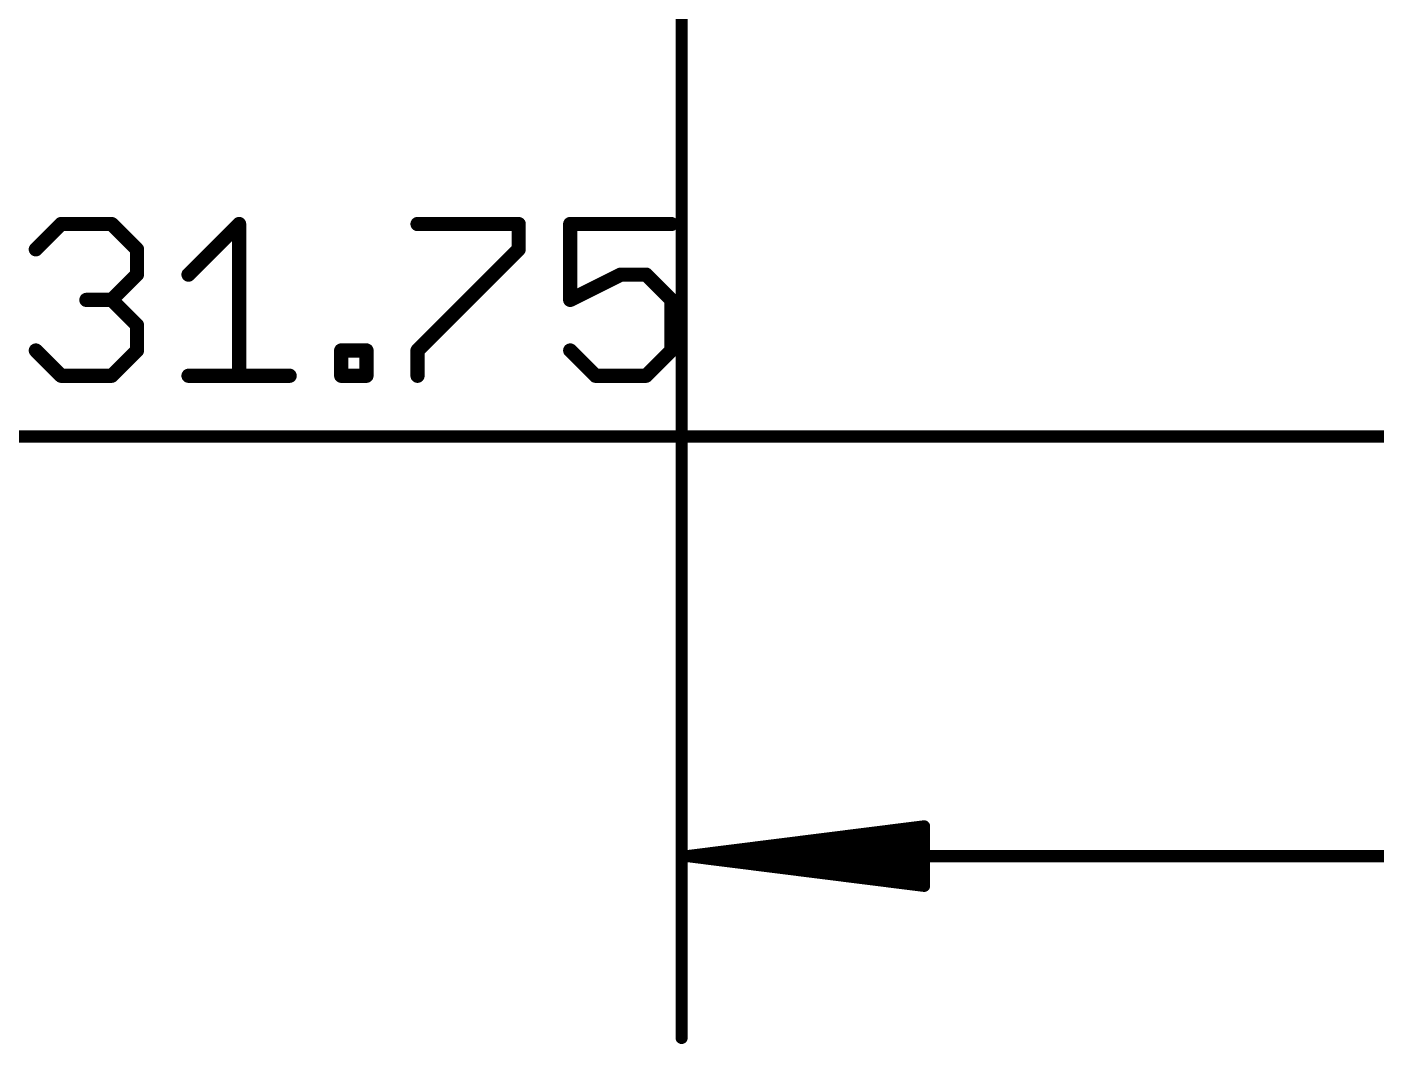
# Model space of a CAD drawing. Extents: x -11 to 71.5, y -12.5 to 39.9.
# Drawn here: x 12.67 to 27.13, y -12.52 to -1.61 of the extents above; entities that cross this region are included whole.
import ezdxf

# ---------------------------------------------------------------- set-up
doc = ezdxf.new("R2010")
doc.units = 0
doc.layers.add('47', color=253, linetype='CONTINUOUS')

msp = doc.modelspace()

# ---------------------------------------------------------------- linework, layer by layer
at = {"layer": '47'}
for points, const_width in [([(19.685, 3.81), (19.685, -12.45)], 0.13), ([(12.7602, -3.9935), (13.0314, -3.7223)], 0.1524), ([(13.0314, -3.7223), (13.5737, -3.7223)], 0.1524), ([(13.5737, -3.7223), (13.8449, -3.9935)], 0.1524), ([(14.3974, -4.2646), (14.9397, -3.7223)], 0.1524), ([(14.9397, -3.7223), (14.9397, -5.3493)], 0.1524), ([(16.8531, -3.7223), (17.9378, -3.7223)], 0.1524), ([(17.9378, -3.7223), (17.9378, -3.9935)], 0.1524), ([(19.5749, -3.7223), (18.4902, -3.7223)], 0.1524), ([(18.4902, -3.7223), (18.4902, -4.5358)], 0.1524), ([(13.8449, -3.9935), (13.8449, -4.2646)], 0.1524), ([(17.9378, -3.9935), (16.8531, -5.0781)], 0.1524), ([(13.8449, -4.2646), (13.5737, -4.5358)], 0.1524), ([(18.4902, -4.5358), (19.0326, -4.2646)], 0.1524), ([(19.0326, -4.2646), (19.3037, -4.2646)], 0.1524), ([(19.3037, -4.2646), (19.5749, -4.5358)], 0.1524), ([(13.5737, -4.5358), (13.3025, -4.5358)], 0.1524), ([(13.5737, -4.5358), (13.8449, -4.807)], 0.1524), ([(19.5749, -4.5358), (19.5749, -5.0781)], 0.1524), ([(13.8449, -4.807), (13.8449, -5.0781)], 0.1524), ([(13.0314, -5.3493), (12.7602, -5.0781)], 0.1524), ([(13.8449, -5.0781), (13.5737, -5.3493)], 0.1524), ([(16.0345, -5.3493), (16.0345, -5.0781)], 0.1524), ([(16.0345, -5.0781), (16.3057, -5.0781)], 0.1524), ([(16.3057, -5.0781), (16.3057, -5.3493)], 0.1524), ([(16.8531, -5.0781), (16.8531, -5.3493)], 0.1524), ([(18.7614, -5.3493), (18.4902, -5.0781)], 0.1524), ([(19.5749, -5.0781), (19.3037, -5.3493)], 0.1524), ([(13.5737, -5.3493), (13.0314, -5.3493)], 0.1524), ([(14.3974, -5.3493), (15.482, -5.3493)], 0.1524), ([(16.3057, -5.3493), (16.0345, -5.3493)], 0.1524), ([(19.3037, -5.3493), (18.7614, -5.3493)], 0.1524), ([(0.065, -6), (31.685, -6)], 0.13), ([(19.75, -10.5), (22.285, -10.1808)], 0.13), ([(22.285, -10.1808), (22.285, -10.8192)], 0.13), ([(19.75, -10.5), (22.285, -10.24)], 0.13), ([(19.75, -10.5), (22.285, -10.37)], 0.13), ([(19.75, -10.5), (43.623, -10.5)], 0.13), ([(22.285, -10.8192), (19.75, -10.5)], 0.13), ([(22.285, -10.63), (19.75, -10.5)], 0.13), ([(22.285, -10.76), (19.75, -10.5)], 0.13)]:
    msp.add_lwpolyline(points, dxfattribs=dict(at, const_width=const_width))
for points, const_width in [([(13.0314, -3.6842, 1), (13.0314, -3.7604)], 0.0762), ([(13.0583, -3.7493, 1), (13.0044, -3.6954)], 0.0762), ([(13.6006, -3.6954, 1), (13.5468, -3.7493)], 0.0762), ([(13.5737, -3.7604, 1), (13.5737, -3.6842)], 0.0762), ([(14.9778, -3.7223, 1), (14.9016, -3.7223)], 0.0762), ([(14.9666, -3.7493, 1), (14.9127, -3.6954)], 0.0762), ([(16.8531, -3.6842, 1), (16.8531, -3.7604)], 0.0762), ([(17.9759, -3.7223, 1), (17.8997, -3.7223)], 0.0762), ([(17.9378, -3.7604, 1), (17.9378, -3.6842)], 0.0762), ([(18.4902, -3.6842, 1), (18.4902, -3.7604)], 0.0762), ([(18.5283, -3.7223, 1), (18.4521, -3.7223)], 0.0762), ([(19.5749, -3.7604, 1), (19.5749, -3.6842)], 0.0762), ([(12.7333, -3.9665, 1), (12.7871, -4.0204)], 0.0762), ([(13.883, -3.9935, 1), (13.8068, -3.9935)], 0.0762), ([(13.8179, -4.0204, 1), (13.8718, -3.9665)], 0.0762), ([(17.8997, -3.9935, 1), (17.9759, -3.9935)], 0.0762), ([(17.9647, -4.0204, 1), (17.9108, -3.9665)], 0.0762), ([(13.8718, -4.2916, 1), (13.8179, -4.2377)], 0.0762), ([(19.0326, -4.2265, 1), (19.0326, -4.3027)], 0.0762), ([(19.0496, -4.2987, 1), (19.0155, -4.2306)], 0.0762), ([(19.3307, -4.2377, 1), (19.2768, -4.2916)], 0.0762), ([(19.3037, -4.3027, 1), (19.3037, -4.2265)], 0.0762), ([(13.8068, -4.2646, 1), (13.883, -4.2646)], 0.0762), ([(14.3704, -4.2377, 1), (14.4243, -4.2916)], 0.0762), ([(13.3025, -4.4977, 1), (13.3025, -4.5739)], 0.0762), ([(13.6006, -4.5089, 1), (13.5468, -4.5627)], 0.0762), ([(13.5468, -4.5089, 1), (13.6006, -4.5627)], 0.0762), ([(13.5737, -4.5739, 1), (13.5737, -4.4977)], 0.0762), ([(18.4732, -4.5017, 1), (18.5073, -4.5699)], 0.0762), ([(19.613, -4.5358, 1), (19.5368, -4.5358)], 0.0762), ([(19.548, -4.5627, 1), (19.6018, -4.5089)], 0.0762), ([(18.4521, -4.5358, 1), (18.5283, -4.5358)], 0.0762), ([(13.883, -4.807, 1), (13.8068, -4.807)], 0.0762), ([(13.8179, -4.8339, 1), (13.8718, -4.78)], 0.0762), ([(12.7871, -5.0512, 1), (12.7333, -5.1051)], 0.0762), ([(13.8068, -5.0781, 1), (13.883, -5.0781)], 0.0762), ([(13.8718, -5.1051, 1), (13.8179, -5.0512)], 0.0762), ([(16.0726, -5.0781, 1), (15.9964, -5.0781)], 0.0762), ([(16.0345, -5.04, 1), (16.0345, -5.1162)], 0.0762), ([(16.3438, -5.0781, 1), (16.2676, -5.0781)], 0.0762), ([(16.3057, -5.1162, 1), (16.3057, -5.04)], 0.0762), ([(16.8261, -5.0512, 1), (16.88, -5.1051)], 0.0762), ([(16.8912, -5.0781, 1), (16.815, -5.0781)], 0.0762), ([(18.5172, -5.0512, 1), (18.4633, -5.1051)], 0.0762), ([(19.5368, -5.0781, 1), (19.613, -5.0781)], 0.0762), ([(19.6018, -5.1051, 1), (19.548, -5.0512)], 0.0762), ([(13.0314, -5.3112, 1), (13.0314, -5.3874)], 0.0762), ([(13.0044, -5.3762, 1), (13.0583, -5.3224)], 0.0762), ([(13.5468, -5.3224, 1), (13.6006, -5.3762)], 0.0762), ([(13.5737, -5.3874, 1), (13.5737, -5.3112)], 0.0762), ([(14.3974, -5.3112, 1), (14.3974, -5.3874)], 0.0762), ([(14.9016, -5.3493, 1), (14.9778, -5.3493)], 0.0762), ([(15.482, -5.3874, 1), (15.482, -5.3112)], 0.0762), ([(16.0345, -5.3112, 1), (16.0345, -5.3874)], 0.0762), ([(15.9964, -5.3493, 1), (16.0726, -5.3493)], 0.0762), ([(16.2676, -5.3493, 1), (16.3438, -5.3493)], 0.0762), ([(16.3057, -5.3874, 1), (16.3057, -5.3112)], 0.0762), ([(16.815, -5.3493, 1), (16.8912, -5.3493)], 0.0762), ([(18.7614, -5.3112, 1), (18.7614, -5.3874)], 0.0762), ([(18.7345, -5.3762, 1), (18.7884, -5.3224)], 0.0762), ([(19.2768, -5.3224, 1), (19.3307, -5.3762)], 0.0762), ([(19.3037, -5.3874, 1), (19.3037, -5.3112)], 0.0762), ([(22.3175, -10.1808, 1), (22.2525, -10.1808)], 0.065), ([(22.2891, -10.213, 1), (22.2809, -10.1485)], 0.065), ([(22.2883, -10.2723, 1), (22.2817, -10.2077)], 0.065), ([(22.2867, -10.4025, 1), (22.2833, -10.3375)], 0.065), ([(19.75, -10.4675, 1), (19.75, -10.5325)], 0.065), ([(19.7541, -10.4678, 1), (19.7459, -10.5322)], 0.065), ([(19.7483, -10.4675, 1), (19.7517, -10.5325)], 0.065), ([(19.7517, -10.4675, 1), (19.7483, -10.5325)], 0.065), ([(19.7533, -10.4677, 1), (19.7467, -10.5323)], 0.065), ([(19.7467, -10.4677, 1), (19.7533, -10.5323)], 0.065), ([(19.7459, -10.4678, 1), (19.7541, -10.5322)], 0.065), ([(22.2817, -10.7923, 1), (22.2883, -10.7277)], 0.065), ([(22.2833, -10.6625, 1), (22.2867, -10.5975)], 0.065), ([(22.2525, -10.8192, 1), (22.3175, -10.8192)], 0.065), ([(22.2809, -10.8515, 1), (22.2891, -10.787)], 0.065), ([(19.6525, -12.45, 1), (19.7175, -12.45)], 0.065)]:
    msp.add_lwpolyline(points, format="xyb", dxfattribs=dict(at, const_width=const_width))

doc.saveas('drawing.dxf')
